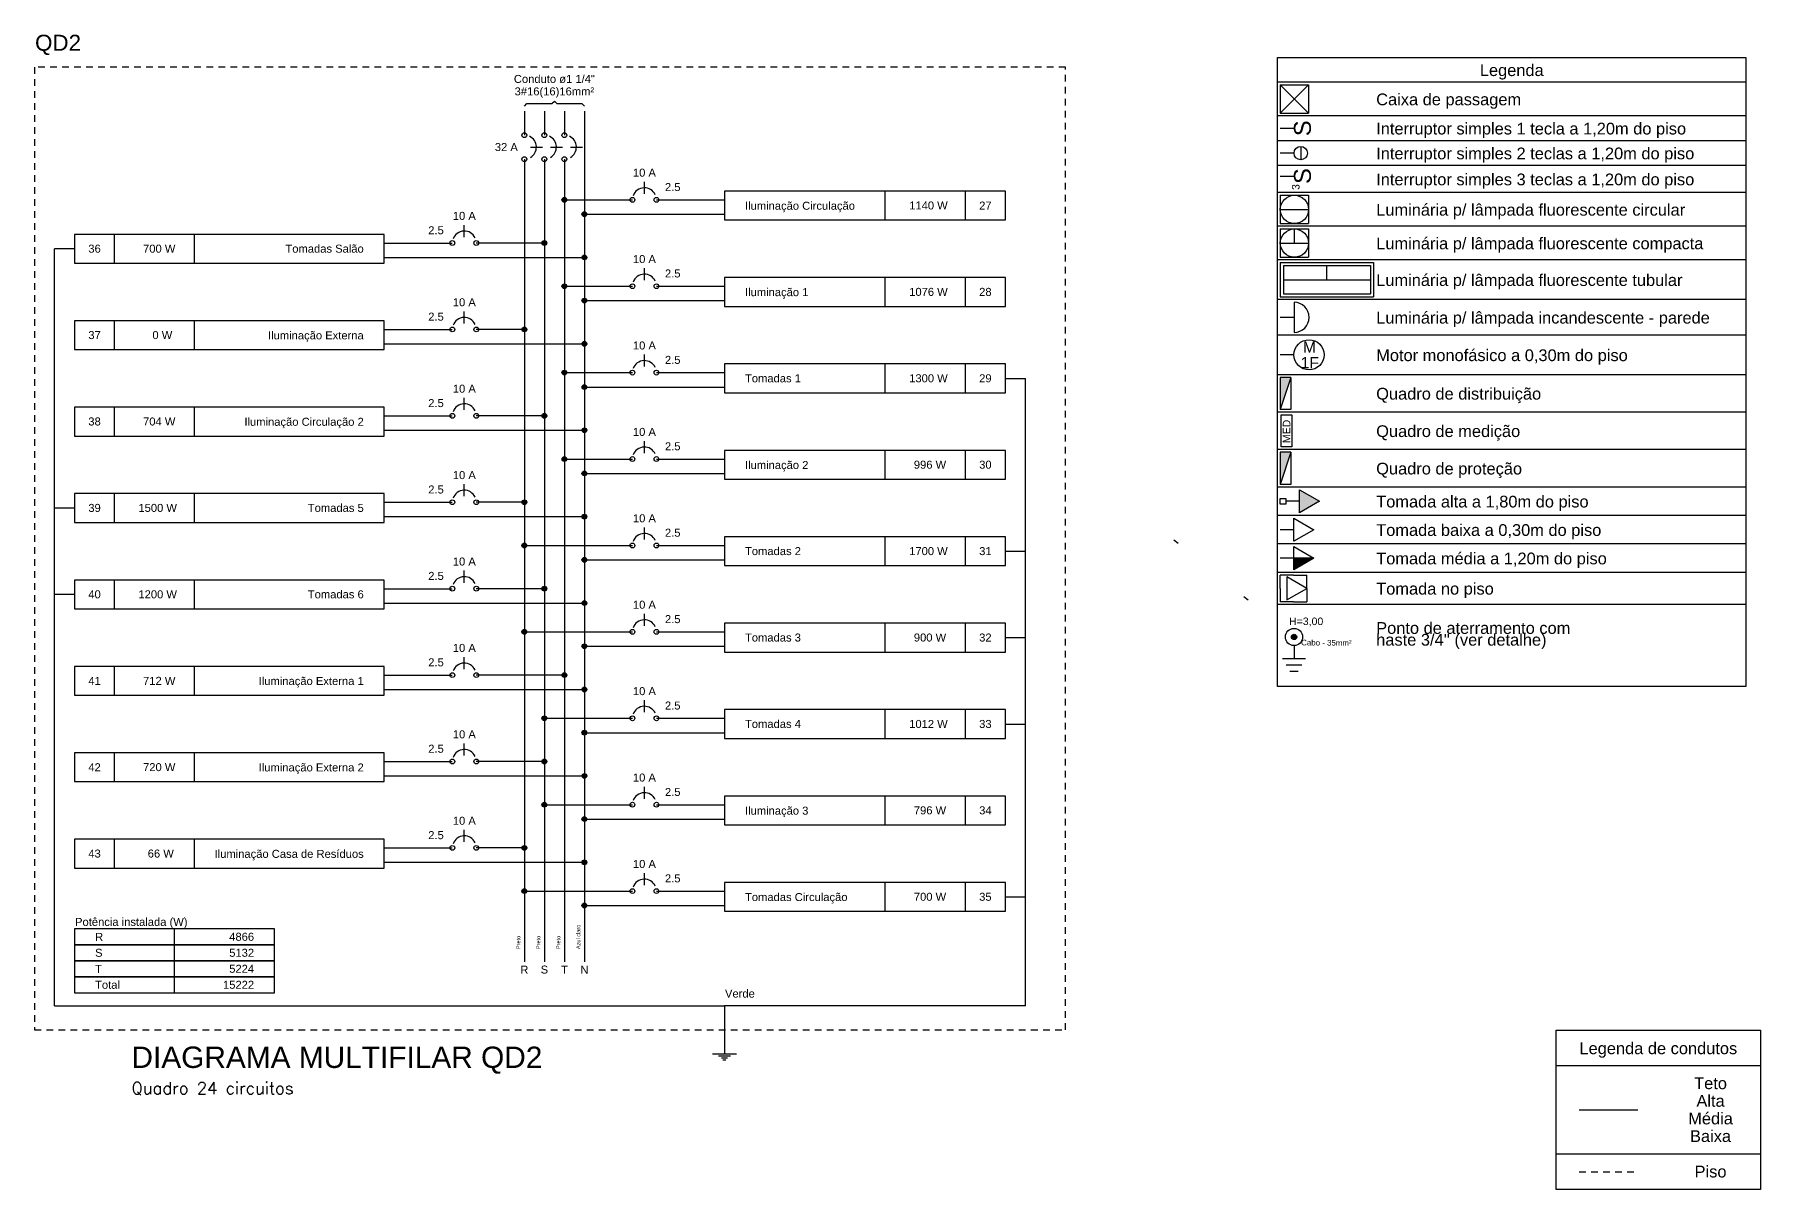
# Model space of a CAD drawing. Header units: millimetres. Extents: x -182 to 147, y -1396 to 58.
# Drawn here: x -21.92 to 10.43, y 22.92 to 44.57 of the extents above; entities that cross this region are included whole.
import ezdxf

# ---------------------------------------------------------------- set-up
doc = ezdxf.new("R2010")
doc.units = ezdxf.units.MM
doc.header["$LTSCALE"] = 10
doc.header["$MEASUREMENT"] = 0
doc.linetypes.add('Dashed2', pattern=[0.375, 0.25, -0.125])
doc.linetypes.add('DOT2', pattern=[3.175, 0, -3.175])
for name, color, linetype in [('ARQ-TEXTO4', 4, 'Continuous'), ('DI-Barramento Fase 1', 6, 'Continuous'), ('DI-Barramento Fase 2', 6, 'Continuous'), ('DI-Barramento Fase 3', 6, 'Continuous'), ('DI-Barramento Neutro', 5, 'Continuous'), ('DI-Disjuntor', 1, 'Continuous'), ('DI-Fios', 3, 'Continuous'), ('DI-Linhas do diagrama', 9, 'Continuous'), ('DI-Pontilhado', 7, 'DOT2'), ('DI-Tabelas', 7, 'Continuous'), ('DI-Textos do diagrama', 7, 'Continuous'), ('DI-Títulos', 3, 'Continuous'), ('EL-Condutos', 4, 'Continuous'), ('P-SIMBOL', 170, 'Continuous')]:
    doc.layers.add(name, color=color, linetype=linetype)
doc.layers.add('PR-Textos condutos', color=7, linetype='Continuous', lineweight=20)
doc.layers.add('PR-Textos pontos', color=3, linetype='Continuous', lineweight=30)
doc.styles.add('Arial', font='arial.ttf')
doc.styles.add('ROMANS', font='romans')

msp = doc.modelspace()

# ---------------------------------------------------------------- hatches: boundary and pattern name
at = {"layer": 'P-SIMBOL', "linetype": 'Continuous'}
for color, points in [(7, [(1.6272, 38.1459), (1.4275, 38.1459), (1.4275, 37.5441)]), (7, [(1.6272, 36.7423), (1.4275, 36.7423), (1.4275, 36.1404)]), (7, [(1.7896, 35.6074), (2.1646, 35.8239), (1.7896, 36.0404)]), (7, [(1.6835, 34.7579), (2.0585, 34.7579), (1.6835, 34.5414)]), (256, [(1.7065, 33.2781), (1.7064, 33.2804), (1.7061, 33.2827), (1.7056, 33.2849), (1.7049, 33.2871), (1.704, 33.2892), (1.703, 33.2913), (1.7017, 33.2932), (1.7004, 33.295), (1.6988, 33.2967), (1.6971, 33.2982), (1.6953, 33.2996), (1.6934, 33.3008), (1.6914, 33.3019), (1.6892, 33.3028), (1.6871, 33.3035), (1.6848, 33.304), (1.6826, 33.3043), (1.6803, 33.3044), (1.678, 33.3043), (1.6757, 33.304), (1.6735, 33.3035), (1.6713, 33.3028), (1.6692, 33.3019), (1.6672, 33.3008), (1.6653, 33.2996), (1.6634, 33.2982), (1.6618, 33.2967), (1.6602, 33.295), (1.6588, 33.2932), (1.6576, 33.2913), (1.6565, 33.2892), (1.6557, 33.2871), (1.655, 33.2849), (1.6545, 33.2827), (1.6542, 33.2804), (1.6541, 33.2781), (1.6803, 33.2781), (1.7065, 33.2781)]), (256, [(1.6541, 33.2781), (1.6542, 33.2759), (1.6545, 33.2736), (1.655, 33.2714), (1.6557, 33.2692), (1.6565, 33.2671), (1.6576, 33.265), (1.6588, 33.2631), (1.6602, 33.2613), (1.6618, 33.2596), (1.6634, 33.2581), (1.6653, 33.2567), (1.6672, 33.2555), (1.6692, 33.2544), (1.6713, 33.2535), (1.6735, 33.2528), (1.6757, 33.2523), (1.678, 33.252), (1.6803, 33.2519), (1.6826, 33.252), (1.6848, 33.2523), (1.6871, 33.2528), (1.6892, 33.2535), (1.6914, 33.2544), (1.6934, 33.2555), (1.6953, 33.2567), (1.6971, 33.2581), (1.6988, 33.2596), (1.7004, 33.2613), (1.7017, 33.2631), (1.703, 33.265), (1.704, 33.2671), (1.7049, 33.2692), (1.7056, 33.2714), (1.7061, 33.2736), (1.7064, 33.2759), (1.7065, 33.2781), (1.6803, 33.2781), (1.6541, 33.2781)])]:
    msp.add_hatch(color=color, dxfattribs=at).paths.add_polyline_path(points)

# ---------------------------------------------------------------- linework, layer by layer
at = {"layer": 'DI-Barramento Fase 1'}
for p, q in [((-12.7398, 43.1376), (-12.7398, 42.6876)), ((-12.7398, 42.2376), (-12.7398, 27.1926))]:
    msp.add_line(p, q, dxfattribs=at)
at = {"layer": 'DI-Barramento Fase 2'}
for p, q in [((-12.3648, 43.1376), (-12.3648, 42.6876)), ((-12.3648, 42.2376), (-12.3648, 27.1926))]:
    msp.add_line(p, q, dxfattribs=at)
at = {"layer": 'DI-Barramento Fase 3'}
for p, q in [((-11.9898, 43.1376), (-11.9898, 42.6876)), ((-11.9898, 42.2376), (-11.9898, 27.1926))]:
    msp.add_line(p, q, dxfattribs=at)
at = {"layer": 'DI-Barramento Neutro'}
msp.add_line((-11.6148, 43.1376), (-11.6148, 27.1926), dxfattribs=at)
at = {"layer": 'DI-Disjuntor'}
for p, q in [((-12.6273, 42.4626), (-12.4023, 42.4626)), ((-12.2523, 42.4626), (-12.0273, 42.4626)), ((-11.8773, 42.4626), (-11.6523, 42.4626)), ((-10.4898, 41.5881), (-10.4898, 41.8131)), ((-13.8648, 40.7781), (-13.8648, 41.0031)), ((-10.4898, 39.9681), (-10.4898, 40.1931)), ((-13.8648, 39.1581), (-13.8648, 39.3831)), ((-10.4898, 38.3481), (-10.4898, 38.5731)), ((-13.8648, 37.5381), (-13.8648, 37.7631)), ((-10.4898, 36.7281), (-10.4898, 36.9531)), ((-13.8648, 35.9181), (-13.8648, 36.1431)), ((-10.4898, 35.1081), (-10.4898, 35.3331)), ((-13.8648, 34.2981), (-13.8648, 34.5231)), ((-10.4898, 33.4881), (-10.4898, 33.7131)), ((-13.8648, 32.6781), (-13.8648, 32.9031)), ((-10.4898, 31.8681), (-10.4898, 32.0931)), ((-13.8648, 31.0581), (-13.8648, 31.2831)), ((-10.4898, 30.2481), (-10.4898, 30.4731)), ((-13.8648, 29.4381), (-13.8648, 29.6631)), ((-10.4898, 28.6281), (-10.4898, 28.8531))]:
    msp.add_line(p, q, dxfattribs=at)
for centre in [(-12.7398, 42.6876), (-12.3648, 42.6876), (-11.9898, 42.6876), (-12.7398, 42.2376), (-12.3648, 42.2376), (-11.9898, 42.2376), (-10.7148, 41.4756), (-10.2648, 41.4756), (-14.0898, 40.6656), (-13.6398, 40.6656), (-10.7148, 39.8556), (-10.2648, 39.8556), (-14.0898, 39.0456), (-13.6398, 39.0456), (-10.7148, 38.2356), (-10.2648, 38.2356), (-14.0898, 37.4256), (-13.6398, 37.4256), (-10.7148, 36.6156), (-10.2648, 36.6156), (-14.0898, 35.8056), (-13.6398, 35.8056), (-10.7148, 34.9956), (-10.2648, 34.9956), (-14.0898, 34.1856), (-13.6398, 34.1856), (-10.7148, 33.3756), (-10.2648, 33.3756), (-14.0898, 32.5656), (-13.6398, 32.5656), (-10.7148, 31.7556), (-10.2648, 31.7556), (-14.0898, 30.9456), (-13.6398, 30.9456), (-10.7148, 30.1356), (-10.2648, 30.1356), (-14.0898, 29.3256), (-13.6398, 29.3256), (-10.7148, 28.5156), (-10.2648, 28.5156)]:
    msp.add_circle(centre, 0.045, dxfattribs=at)
for centre, start, end in [((-12.7398, 42.4626), 300, 65), ((-12.3648, 42.4626), 300, 65), ((-11.9898, 42.4626), 300, 65), ((-10.4898, 41.4756), 25, 160), ((-13.8648, 40.6656), 25, 160), ((-10.4898, 39.8556), 25, 160), ((-13.8648, 39.0456), 25, 160), ((-10.4898, 38.2356), 25, 160), ((-13.8648, 37.4256), 25, 160), ((-10.4898, 36.6156), 25, 160), ((-13.8648, 35.8056), 25, 160), ((-10.4898, 34.9956), 25, 160), ((-13.8648, 34.1856), 25, 160), ((-10.4898, 33.3756), 25, 160), ((-13.8648, 32.5656), 25, 160), ((-10.4898, 31.7556), 25, 160), ((-13.8648, 30.9456), 25, 160), ((-10.4898, 30.1356), 25, 160), ((-13.8648, 29.3256), 25, 160), ((-10.4898, 28.5156), 25, 160)]:
    msp.add_arc(centre, 0.225, start, end, dxfattribs=at)
at = {"layer": 'DI-Fios'}
for p, q in [((-21.1698, 40.5576), (-21.5448, 40.5576)), ((-21.5448, 26.3676), (-21.5448, 40.5576)), ((-3.7248, 38.1276), (-3.3498, 38.1276)), ((-3.3498, 26.3676), (-3.3498, 38.1276)), ((-21.1698, 35.6976), (-21.5448, 35.6976)), ((-3.7248, 34.8876), (-3.3498, 34.8876)), ((-21.1698, 34.0776), (-21.5448, 34.0776)), ((-3.7248, 33.2676), (-3.3498, 33.2676)), ((-3.7248, 31.6476), (-3.3498, 31.6476)), ((-3.7248, 28.4076), (-3.3498, 28.4076)), ((-21.5448, 26.3676), (-8.9898, 26.3676)), ((-8.9898, 26.3676), (-8.9898, 25.4676)), ((-3.3498, 26.3676), (-8.9898, 26.3676)), ((-9.2148, 25.4676), (-8.7648, 25.4676)), ((-9.1023, 25.4301), (-8.8773, 25.4301)), ((-9.046, 25.3926), (-8.9335, 25.3926)), ((-9.0179, 25.3551), (-8.9617, 25.3551))]:
    msp.add_line(p, q, dxfattribs=at)
at = {"layer": 'DI-Linhas do diagrama'}
for p, q in [((-12.7398, 43.2314), (-12.6929, 43.2782)), ((-12.6929, 43.2782), (-12.2242, 43.2782)), ((-12.2242, 43.2782), (-12.1773, 43.3251)), ((-12.1773, 43.3251), (-12.1304, 43.2782)), ((-12.1304, 43.2782), (-11.6617, 43.2782)), ((-11.6617, 43.2782), (-11.6148, 43.2314)), ((-11.9898, 41.4756), (-10.7148, 41.4756)), ((-10.2648, 41.4756), (-8.9898, 41.4756)), ((-3.7248, 41.6376), (-8.9898, 41.6376)), ((-8.9898, 41.6376), (-8.9898, 41.0976)), ((-5.9748, 41.0976), (-5.9748, 41.6376)), ((-4.4748, 41.0976), (-4.4748, 41.6376)), ((-3.7248, 41.0976), (-3.7248, 41.6376)), ((-11.6148, 41.2056), (-8.9898, 41.2056)), ((-8.9898, 41.0976), (-3.7248, 41.0976)), ((-15.3648, 40.8276), (-21.1698, 40.8276)), ((-21.1698, 40.8276), (-21.1698, 40.2876)), ((-20.4198, 40.2876), (-20.4198, 40.8276)), ((-18.9198, 40.2876), (-18.9198, 40.8276)), ((-15.3648, 40.2876), (-15.3648, 40.8276)), ((-15.3648, 40.6656), (-14.0898, 40.6656)), ((-12.3648, 40.6656), (-13.6398, 40.6656)), ((-21.1698, 40.2876), (-15.3648, 40.2876)), ((-15.3648, 40.3956), (-11.6148, 40.3956)), ((-11.9898, 39.8556), (-10.7148, 39.8556)), ((-10.2648, 39.8556), (-8.9898, 39.8556)), ((-3.7248, 40.0176), (-8.9898, 40.0176)), ((-8.9898, 40.0176), (-8.9898, 39.4776)), ((-5.9748, 39.4776), (-5.9748, 40.0176)), ((-4.4748, 39.4776), (-4.4748, 40.0176)), ((-3.7248, 39.4776), (-3.7248, 40.0176)), ((-11.6148, 39.5856), (-8.9898, 39.5856)), ((-8.9898, 39.4776), (-3.7248, 39.4776)), ((-15.3648, 39.2076), (-21.1698, 39.2076)), ((-21.1698, 39.2076), (-21.1698, 38.6676)), ((-20.4198, 38.6676), (-20.4198, 39.2076)), ((-18.9198, 38.6676), (-18.9198, 39.2076)), ((-15.3648, 38.6676), (-15.3648, 39.2076)), ((-15.3648, 39.0456), (-14.0898, 39.0456)), ((-12.7398, 39.0456), (-13.6398, 39.0456)), ((-21.1698, 38.6676), (-15.3648, 38.6676)), ((-15.3648, 38.7756), (-11.6148, 38.7756)), ((-11.9898, 38.2356), (-10.7148, 38.2356)), ((-10.2648, 38.2356), (-8.9898, 38.2356)), ((-3.7248, 38.3976), (-8.9898, 38.3976)), ((-8.9898, 38.3976), (-8.9898, 37.8576)), ((-5.9748, 37.8576), (-5.9748, 38.3976)), ((-4.4748, 37.8576), (-4.4748, 38.3976)), ((-3.7248, 37.8576), (-3.7248, 38.3976)), ((-11.6148, 37.9656), (-8.9898, 37.9656)), ((-8.9898, 37.8576), (-3.7248, 37.8576)), ((-15.3648, 37.5876), (-21.1698, 37.5876)), ((-21.1698, 37.5876), (-21.1698, 37.0476)), ((-20.4198, 37.0476), (-20.4198, 37.5876)), ((-18.9198, 37.0476), (-18.9198, 37.5876)), ((-15.3648, 37.0476), (-15.3648, 37.5876)), ((-15.3648, 37.4256), (-14.0898, 37.4256)), ((-12.3648, 37.4256), (-13.6398, 37.4256)), ((-21.1698, 37.0476), (-15.3648, 37.0476)), ((-15.3648, 37.1556), (-11.6148, 37.1556)), ((-11.9898, 36.6156), (-10.7148, 36.6156)), ((-10.2648, 36.6156), (-8.9898, 36.6156)), ((-3.7248, 36.7776), (-8.9898, 36.7776)), ((-8.9898, 36.7776), (-8.9898, 36.2376)), ((-5.9748, 36.2376), (-5.9748, 36.7776)), ((-4.4748, 36.2376), (-4.4748, 36.7776)), ((-3.7248, 36.2376), (-3.7248, 36.7776)), ((-11.6148, 36.3456), (-8.9898, 36.3456)), ((-8.9898, 36.2376), (-3.7248, 36.2376)), ((-15.3648, 35.9676), (-21.1698, 35.9676)), ((-21.1698, 35.9676), (-21.1698, 35.4276)), ((-20.4198, 35.4276), (-20.4198, 35.9676)), ((-18.9198, 35.4276), (-18.9198, 35.9676)), ((-15.3648, 35.4276), (-15.3648, 35.9676)), ((-15.3648, 35.8056), (-14.0898, 35.8056)), ((-12.7398, 35.8056), (-13.6398, 35.8056)), ((-21.1698, 35.4276), (-15.3648, 35.4276)), ((-15.3648, 35.5356), (-11.6148, 35.5356)), ((-12.7398, 34.9956), (-10.7148, 34.9956)), ((-10.2648, 34.9956), (-8.9898, 34.9956)), ((-3.7248, 35.1576), (-8.9898, 35.1576)), ((-8.9898, 35.1576), (-8.9898, 34.6176)), ((-5.9748, 34.6176), (-5.9748, 35.1576)), ((-4.4748, 34.6176), (-4.4748, 35.1576)), ((-3.7248, 34.6176), (-3.7248, 35.1576)), ((-11.6148, 34.7256), (-8.9898, 34.7256)), ((-8.9898, 34.6176), (-3.7248, 34.6176)), ((-15.3648, 34.3476), (-21.1698, 34.3476)), ((-21.1698, 34.3476), (-21.1698, 33.8076)), ((-20.4198, 33.8076), (-20.4198, 34.3476)), ((-18.9198, 33.8076), (-18.9198, 34.3476)), ((-15.3648, 33.8076), (-15.3648, 34.3476)), ((-15.3648, 34.1856), (-14.0898, 34.1856)), ((-12.3648, 34.1856), (-13.6398, 34.1856)), ((-21.1698, 33.8076), (-15.3648, 33.8076)), ((-15.3648, 33.9156), (-11.6148, 33.9156)), ((-12.7398, 33.3756), (-10.7148, 33.3756)), ((-10.2648, 33.3756), (-8.9898, 33.3756)), ((-3.7248, 33.5376), (-8.9898, 33.5376)), ((-8.9898, 33.5376), (-8.9898, 32.9976)), ((-5.9748, 32.9976), (-5.9748, 33.5376)), ((-4.4748, 32.9976), (-4.4748, 33.5376)), ((-3.7248, 32.9976), (-3.7248, 33.5376)), ((-11.6148, 33.1056), (-8.9898, 33.1056)), ((-8.9898, 32.9976), (-3.7248, 32.9976)), ((-15.3648, 32.7276), (-21.1698, 32.7276)), ((-21.1698, 32.7276), (-21.1698, 32.1876)), ((-20.4198, 32.1876), (-20.4198, 32.7276)), ((-18.9198, 32.1876), (-18.9198, 32.7276)), ((-15.3648, 32.1876), (-15.3648, 32.7276)), ((-15.3648, 32.5656), (-14.0898, 32.5656)), ((-11.9898, 32.5656), (-13.6398, 32.5656)), ((-21.1698, 32.1876), (-15.3648, 32.1876)), ((-15.3648, 32.2956), (-11.6148, 32.2956)), ((-12.3648, 31.7556), (-10.7148, 31.7556)), ((-10.2648, 31.7556), (-8.9898, 31.7556)), ((-3.7248, 31.9176), (-8.9898, 31.9176)), ((-8.9898, 31.9176), (-8.9898, 31.3776)), ((-5.9748, 31.3776), (-5.9748, 31.9176)), ((-4.4748, 31.3776), (-4.4748, 31.9176)), ((-3.7248, 31.3776), (-3.7248, 31.9176)), ((-11.6148, 31.4856), (-8.9898, 31.4856)), ((-8.9898, 31.3776), (-3.7248, 31.3776)), ((-15.3648, 31.1076), (-21.1698, 31.1076)), ((-21.1698, 31.1076), (-21.1698, 30.5676)), ((-20.4198, 30.5676), (-20.4198, 31.1076)), ((-18.9198, 30.5676), (-18.9198, 31.1076)), ((-15.3648, 30.5676), (-15.3648, 31.1076)), ((-15.3648, 30.9456), (-14.0898, 30.9456)), ((-12.3648, 30.9456), (-13.6398, 30.9456)), ((-21.1698, 30.5676), (-15.3648, 30.5676)), ((-15.3648, 30.6756), (-11.6148, 30.6756)), ((-12.3648, 30.1356), (-10.7148, 30.1356)), ((-10.2648, 30.1356), (-8.9898, 30.1356)), ((-3.7248, 30.2976), (-8.9898, 30.2976)), ((-8.9898, 30.2976), (-8.9898, 29.7576)), ((-5.9748, 29.7576), (-5.9748, 30.2976)), ((-4.4748, 29.7576), (-4.4748, 30.2976)), ((-3.7248, 29.7576), (-3.7248, 30.2976)), ((-11.6148, 29.8656), (-8.9898, 29.8656)), ((-15.3648, 29.4876), (-21.1698, 29.4876)), ((-21.1698, 29.4876), (-21.1698, 28.9476)), ((-20.4198, 28.9476), (-20.4198, 29.4876)), ((-18.9198, 28.9476), (-18.9198, 29.4876)), ((-15.3648, 28.9476), (-15.3648, 29.4876)), ((-8.9898, 29.7576), (-3.7248, 29.7576)), ((-15.3648, 29.3256), (-14.0898, 29.3256)), ((-12.7398, 29.3256), (-13.6398, 29.3256)), ((-21.1698, 28.9476), (-15.3648, 28.9476)), ((-15.3648, 29.0556), (-11.6148, 29.0556)), ((-12.7398, 28.5156), (-10.7148, 28.5156)), ((-10.2648, 28.5156), (-8.9898, 28.5156)), ((-3.7248, 28.6776), (-8.9898, 28.6776)), ((-8.9898, 28.6776), (-8.9898, 28.1376)), ((-5.9748, 28.1376), (-5.9748, 28.6776)), ((-4.4748, 28.1376), (-4.4748, 28.6776)), ((-3.7248, 28.1376), (-3.7248, 28.6776)), ((-11.6148, 28.2456), (-8.9898, 28.2456)), ((-8.9898, 28.1376), (-3.7248, 28.1376)), ((-17.4198, 27.8076), (-21.1698, 27.8076)), ((-21.1698, 27.8076), (-21.1698, 27.5076)), ((-21.1698, 27.5076), (-17.4198, 27.5076)), ((-17.4198, 27.5076), (-21.1698, 27.5076)), ((-21.1698, 27.5076), (-21.1698, 27.2076)), ((-19.2948, 27.5076), (-19.2948, 27.8076)), ((-19.2948, 27.2076), (-19.2948, 27.5076)), ((-17.4198, 27.5076), (-17.4198, 27.8076)), ((-17.4198, 27.2076), (-17.4198, 27.5076)), ((-21.1698, 27.2076), (-17.4198, 27.2076)), ((-17.4198, 27.2076), (-21.1698, 27.2076)), ((-21.1698, 27.2076), (-21.1698, 26.9076)), ((-19.2948, 26.9076), (-19.2948, 27.2076)), ((-17.4198, 26.9076), (-17.4198, 27.2076)), ((-21.1698, 26.9076), (-17.4198, 26.9076)), ((-17.4198, 26.9076), (-21.1698, 26.9076)), ((-21.1698, 26.9076), (-21.1698, 26.6076)), ((-19.2948, 26.6076), (-19.2948, 26.9076)), ((-17.4198, 26.6076), (-17.4198, 26.9076)), ((-21.1698, 26.6076), (-17.4198, 26.6076))]:
    msp.add_line(p, q, dxfattribs=at)
at = {"layer": 'DI-Linhas do diagrama', "const_width": 0.045}
for points in [[(-11.9673, 41.4756, 1), (-12.0123, 41.4756, 1)], [(-11.5923, 41.2056, 1), (-11.6373, 41.2056, 1)], [(-12.3423, 40.6656, 1), (-12.3873, 40.6656, 1)], [(-11.5923, 40.3956, 1), (-11.6373, 40.3956, 1)], [(-11.9673, 39.8556, 1), (-12.0123, 39.8556, 1)], [(-11.5923, 39.5856, 1), (-11.6373, 39.5856, 1)], [(-12.7173, 39.0456, 1), (-12.7623, 39.0456, 1)], [(-11.5923, 38.7756, 1), (-11.6373, 38.7756, 1)], [(-11.9673, 38.2356, 1), (-12.0123, 38.2356, 1)], [(-11.5923, 37.9656, 1), (-11.6373, 37.9656, 1)], [(-12.3423, 37.4256, 1), (-12.3873, 37.4256, 1)], [(-11.5923, 37.1556, 1), (-11.6373, 37.1556, 1)], [(-11.9673, 36.6156, 1), (-12.0123, 36.6156, 1)], [(-11.5923, 36.3456, 1), (-11.6373, 36.3456, 1)], [(-12.7173, 35.8056, 1), (-12.7623, 35.8056, 1)], [(-11.5923, 35.5356, 1), (-11.6373, 35.5356, 1)], [(-12.7173, 34.9956, 1), (-12.7623, 34.9956, 1)], [(-11.5923, 34.7256, 1), (-11.6373, 34.7256, 1)], [(-12.3423, 34.1856, 1), (-12.3873, 34.1856, 1)], [(-11.5923, 33.9156, 1), (-11.6373, 33.9156, 1)], [(-12.7173, 33.3756, 1), (-12.7623, 33.3756, 1)], [(-11.5923, 33.1056, 1), (-11.6373, 33.1056, 1)], [(-11.9673, 32.5656, 1), (-12.0123, 32.5656, 1)], [(-11.5923, 32.2956, 1), (-11.6373, 32.2956, 1)], [(-12.3423, 31.7556, 1), (-12.3873, 31.7556, 1)], [(-11.5923, 31.4856, 1), (-11.6373, 31.4856, 1)], [(-12.3423, 30.9456, 1), (-12.3873, 30.9456, 1)], [(-11.5923, 30.6756, 1), (-11.6373, 30.6756, 1)], [(-12.3423, 30.1356, 1), (-12.3873, 30.1356, 1)], [(-11.5923, 29.8656, 1), (-11.6373, 29.8656, 1)], [(-12.7173, 29.3256, 1), (-12.7623, 29.3256, 1)], [(-11.5923, 29.0556, 1), (-11.6373, 29.0556, 1)], [(-12.7173, 28.5156, 1), (-12.7623, 28.5156, 1)], [(-11.5923, 28.2456, 1), (-11.6373, 28.2456, 1)]]:
    msp.add_lwpolyline(points, format="xyb", close=True, dxfattribs=at)
at = {"layer": 'DI-Linhas do diagrama'}
for centre in [(-11.9898, 41.4756), (-11.9898, 41.4756), (-11.6148, 41.2056), (-11.6148, 41.2056), (-12.3648, 40.6656), (-12.3648, 40.6656), (-11.6148, 40.3956), (-11.6148, 40.3956), (-11.9898, 39.8556), (-11.9898, 39.8556), (-11.6148, 39.5856), (-11.6148, 39.5856), (-12.7398, 39.0456), (-12.7398, 39.0456), (-11.6148, 38.7756), (-11.6148, 38.7756), (-11.9898, 38.2356), (-11.9898, 38.2356), (-11.6148, 37.9656), (-11.6148, 37.9656), (-12.3648, 37.4256), (-12.3648, 37.4256), (-11.6148, 37.1556), (-11.6148, 37.1556), (-11.9898, 36.6156), (-11.9898, 36.6156), (-11.6148, 36.3456), (-11.6148, 36.3456), (-12.7398, 35.8056), (-12.7398, 35.8056), (-11.6148, 35.5356), (-11.6148, 35.5356), (-12.7398, 34.9956), (-12.7398, 34.9956), (-11.6148, 34.7256), (-11.6148, 34.7256), (-12.3648, 34.1856), (-12.3648, 34.1856), (-11.6148, 33.9156), (-11.6148, 33.9156), (-12.7398, 33.3756), (-12.7398, 33.3756), (-11.6148, 33.1056), (-11.6148, 33.1056), (-11.9898, 32.5656), (-11.9898, 32.5656), (-11.6148, 32.2956), (-11.6148, 32.2956), (-12.3648, 31.7556), (-12.3648, 31.7556), (-11.6148, 31.4856), (-11.6148, 31.4856), (-12.3648, 30.9456), (-12.3648, 30.9456), (-11.6148, 30.6756), (-11.6148, 30.6756), (-12.3648, 30.1356), (-12.3648, 30.1356), (-11.6148, 29.8656), (-11.6148, 29.8656), (-12.7398, 29.3256), (-12.7398, 29.3256), (-11.6148, 29.0556), (-11.6148, 29.0556), (-12.7398, 28.5156), (-12.7398, 28.5156), (-11.6148, 28.2456), (-11.6148, 28.2456)]:
    msp.add_circle(centre, 0.045, dxfattribs=at)
at = {"layer": 'DI-Pontilhado', "linetype": 'Dashed2', "ltscale": 0.05}
for p, q in [((-2.5998, 43.9626), (-21.9198, 43.9626)), ((-21.9198, 43.9626), (-21.9198, 25.9176)), ((-2.5998, 25.9176), (-2.5998, 43.9626)), ((-21.9198, 25.9176), (-2.5998, 25.9176))]:
    msp.add_line(p, q, dxfattribs=at)
at = {"layer": 'DI-Tabelas'}
for p, q in [((1.3775, 43.6792), (1.3775, 44.1444)), ((1.3775, 44.1444), (10.1535, 44.1444)), ((10.1535, 44.1444), (10.1535, 43.6792)), ((10.1535, 43.6792), (1.3775, 43.6792)), ((1.3775, 43.0492), (1.3775, 43.6792)), ((10.1535, 43.6792), (10.1535, 43.0492)), ((3.1746, 43.0492), (1.3775, 43.0492)), ((1.3775, 42.584), (1.3775, 43.0492)), ((10.1535, 43.0492), (3.1746, 43.0492)), ((10.1535, 43.0492), (10.1535, 42.584)), ((3.1746, 42.584), (1.3775, 42.584)), ((1.3775, 42.1188), (1.3775, 42.584)), ((10.1535, 42.584), (3.1746, 42.584)), ((10.1535, 42.584), (10.1535, 42.1188)), ((3.1746, 42.1188), (1.3775, 42.1188)), ((1.3775, 41.6096), (1.3775, 42.1188)), ((10.1535, 42.1188), (3.1746, 42.1188)), ((10.1535, 42.1188), (10.1535, 41.6096)), ((3.1746, 41.6096), (1.3775, 41.6096)), ((1.3775, 40.9796), (1.3775, 41.6096)), ((10.1535, 41.6096), (3.1746, 41.6096)), ((10.1535, 41.6096), (10.1535, 40.9796)), ((3.1746, 40.9796), (1.3775, 40.9796)), ((1.3775, 40.3496), (1.3775, 40.9796)), ((10.1535, 40.9796), (3.1746, 40.9796)), ((10.1535, 40.9796), (10.1535, 40.3496)), ((3.1746, 40.3496), (1.3775, 40.3496)), ((1.3775, 39.6046), (1.3775, 40.3496)), ((10.1535, 40.3496), (3.1746, 40.3496)), ((10.1535, 40.3496), (10.1535, 39.6046)), ((3.1746, 39.6046), (1.3775, 39.6046)), ((1.3775, 38.9396), (1.3775, 39.6046)), ((10.1535, 39.6046), (3.1746, 39.6046)), ((10.1535, 39.6046), (10.1535, 38.9396)), ((3.1746, 38.9396), (1.3775, 38.9396)), ((1.3775, 38.1959), (1.3775, 38.9396)), ((10.1535, 38.9396), (3.1746, 38.9396)), ((10.1535, 38.9396), (10.1535, 38.1959)), ((3.1746, 38.1959), (1.3775, 38.1959)), ((1.3775, 37.4941), (1.3775, 38.1959)), ((10.1535, 38.1959), (3.1746, 38.1959)), ((10.1535, 38.1959), (10.1535, 37.4941)), ((3.1746, 37.4941), (1.3775, 37.4941)), ((1.3775, 36.7923), (1.3775, 37.4941)), ((10.1535, 37.4941), (3.1746, 37.4941)), ((10.1535, 37.4941), (10.1535, 36.7923)), ((3.1746, 36.7923), (1.3775, 36.7923)), ((1.3775, 36.0904), (1.3775, 36.7923)), ((10.1535, 36.7923), (3.1746, 36.7923)), ((10.1535, 36.7923), (10.1535, 36.0904)), ((3.1746, 36.0904), (1.3775, 36.0904)), ((1.3775, 35.5574), (1.3775, 36.0904)), ((10.1535, 36.0904), (3.1746, 36.0904)), ((10.1535, 36.0904), (10.1535, 35.5574)), ((3.1746, 35.5574), (1.3775, 35.5574)), ((1.3775, 35.0244), (1.3775, 35.5574)), ((10.1535, 35.5574), (3.1746, 35.5574)), ((10.1535, 35.5574), (10.1535, 35.0244)), ((3.1746, 35.0244), (1.3775, 35.0244)), ((1.3775, 34.4914), (1.3775, 35.0244)), ((10.1535, 35.0244), (3.1746, 35.0244)), ((10.1535, 35.0244), (10.1535, 34.4914)), ((3.1746, 34.4914), (1.3775, 34.4914)), ((1.3775, 32.3539), (1.3775, 34.4914)), ((10.1535, 34.4914), (3.1746, 34.4914)), ((10.1535, 34.4914), (10.1535, 32.3539)), ((3.1746, 33.8914), (1.3775, 33.8914)), ((10.1535, 33.8914), (3.1746, 33.8914)), ((10.1535, 32.3539), (1.3775, 32.3539)), ((6.5978, 25.2423), (6.5978, 25.9075)), ((6.5978, 25.9075), (10.4264, 25.9075)), ((10.4264, 25.9075), (10.4264, 25.2423)), ((10.4264, 25.2423), (6.5978, 25.2423)), ((6.5978, 23.5871), (6.5978, 25.2423)), ((10.4264, 25.2423), (10.4264, 23.5871)), ((8.5548, 23.5871), (6.5978, 23.5871)), ((6.5978, 22.9219), (6.5978, 23.5871)), ((10.4264, 23.5871), (8.5548, 23.5871)), ((10.4264, 23.5871), (10.4264, 22.9219)), ((8.5548, 22.9219), (6.5978, 22.9219)), ((10.4264, 22.9219), (8.5548, 22.9219))]:
    msp.add_line(p, q, dxfattribs=at)
at = {"layer": 'EL-Condutos', "linetype": 'DOT2', "ltscale": 0.05}
msp.add_line((-0.5651, 35.1002), (1.6803, 33.2781), dxfattribs=at)
at = {"layer": 'EL-Condutos', "linetype": 'Continuous'}
msp.add_line((7.0263, 24.4147), (8.1263, 24.4147), dxfattribs=at)
at = {"layer": 'EL-Condutos', "linetype": 'Dashed2', "ltscale": 0.05}
msp.add_line((7.0263, 23.2545), (8.1263, 23.2545), dxfattribs=at)
at = {"layer": 'P-SIMBOL', "color": 7}
for p, q in [((1.4275, 43.6292), (1.9575, 43.6292)), ((1.4275, 43.6292), (1.4275, 43.0992)), ((1.4275, 43.6292), (1.9575, 43.0992)), ((1.9575, 43.6292), (1.4275, 43.0992)), ((1.9575, 43.6292), (1.9575, 43.0992)), ((1.4275, 43.0992), (1.9575, 43.0992)), ((1.6844, 42.8104), (1.4275, 42.8104)), ((1.8095, 42.4764), (1.8095, 42.2264)), ((1.6845, 42.3514), (1.4275, 42.3514)), ((1.6844, 41.9148), (1.4275, 41.9148)), ((1.4275, 41.5596), (1.9575, 41.5596)), ((1.4275, 41.5596), (1.4275, 41.0296)), ((1.9575, 41.5596), (1.9575, 41.0296)), ((1.4275, 41.2946), (1.9575, 41.2946)), ((1.4275, 41.0296), (1.9575, 41.0296)), ((1.4275, 40.9296), (1.9575, 40.9296)), ((1.4275, 40.9296), (1.4275, 40.3996)), ((1.6925, 40.6646), (1.6925, 40.9296)), ((1.9575, 40.9296), (1.9575, 40.3996)), ((1.4275, 40.6646), (1.9575, 40.6646)), ((1.4275, 40.3996), (1.9575, 40.3996)), ((1.4275, 40.2996), (3.1746, 40.2996)), ((1.4275, 40.2996), (1.4275, 39.6546)), ((1.485, 40.2421), (3.1171, 40.2421)), ((1.485, 40.2421), (1.485, 39.7121)), ((2.3011, 39.9771), (2.3011, 40.2421)), ((3.1171, 40.2421), (3.1171, 39.7121)), ((3.1746, 40.2996), (3.1746, 39.6546)), ((1.485, 39.9771), (3.1171, 39.9771)), ((1.4275, 39.6546), (3.1746, 39.6546)), ((1.485, 39.7121), (3.1171, 39.7121)), ((1.6845, 39.5546), (1.6845, 38.9896)), ((1.6845, 39.2721), (1.4275, 39.2721)), ((1.6845, 38.5697), (1.4275, 38.5697)), ((1.6272, 38.1459), (1.4275, 38.1459)), ((1.4275, 38.1459), (1.4275, 37.5441)), ((1.6272, 38.1459), (1.4275, 37.5441)), ((1.6272, 38.1459), (1.6272, 37.5441)), ((1.6272, 37.5441), (1.4275, 37.5441)), ((1.6272, 36.7423), (1.4275, 36.7423)), ((1.4275, 36.7423), (1.4275, 36.1404)), ((1.6272, 36.7423), (1.4275, 36.1404)), ((1.6272, 36.7423), (1.6272, 36.1404)), ((1.6272, 36.1404), (1.4275, 36.1404)), ((1.7896, 35.6074), (1.7896, 36.0404)), ((1.7896, 36.0404), (2.1646, 35.8239)), ((1.4275, 35.7709), (1.4275, 35.877)), ((1.4275, 35.877), (1.5336, 35.877)), ((1.5336, 35.7709), (1.4275, 35.7709)), ((1.5336, 35.877), (1.5336, 35.7709)), ((1.7896, 35.8239), (1.5336, 35.8239)), ((2.1646, 35.8239), (1.7896, 35.6074)), ((1.6835, 35.2909), (1.4275, 35.2909)), ((1.6835, 35.5074), (2.0585, 35.2909)), ((1.6835, 35.0744), (1.6835, 35.5074)), ((2.0585, 35.2909), (1.6835, 35.0744)), ((1.6835, 34.9744), (2.0585, 34.7579)), ((1.6835, 34.5414), (1.6835, 34.9744)), ((1.6835, 34.7579), (1.4275, 34.7579)), ((2.0585, 34.7579), (1.6835, 34.7579)), ((2.0585, 34.7579), (1.6835, 34.5414)), ((1.4275, 34.1914), (1.4275, 34.4414)), ((1.6775, 34.4414), (1.4275, 34.4414)), ((1.9275, 34.1914), (1.5525, 34.4079)), ((1.5525, 34.4079), (1.5525, 33.9749)), ((1.6775, 34.4414), (1.9275, 34.4414)), ((1.9275, 34.1914), (1.9275, 34.4414)), ((1.4275, 34.1914), (1.4275, 33.9414)), ((1.5525, 33.9749), (1.9275, 34.1914)), ((1.9275, 34.1914), (1.9275, 33.9414)), ((1.6775, 33.9414), (1.4275, 33.9414)), ((1.6775, 33.9414), (1.9275, 33.9414))]:
    msp.add_line(p, q, dxfattribs=at)
at = {"layer": 'P-SIMBOL'}
for p, q in [((1.635, 33.2802), (1.735, 33.2802)), ((1.635, 33.2802), (1.735, 33.2802)), ((1.685, 33.1193), (1.685, 32.8793)), ((1.468, 32.8793), (1.902, 32.8793)), ((1.539, 32.7593), (1.831, 32.7593)), ((1.6091, 32.6393), (1.7605, 32.6393))]:
    msp.add_line(p, q, dxfattribs=at)
at = {"layer": 'P-SIMBOL', "color": 7}
msp.add_lwpolyline([(1.4449, 37.4441), (1.6449, 37.4441), (1.6449, 36.8423), (1.4449, 36.8423), (1.4449, 37.4441)], dxfattribs=at)
at = {"layer": 'P-SIMBOL', "const_width": 0.0502}
msp.add_lwpolyline([(1.7101, 33.2802, 1), (1.6599, 33.2802, 1)], format="xyb", close=True, dxfattribs=at)
at = {"layer": 'P-SIMBOL'}
msp.add_lwpolyline([(1.6541, 33.2781), (1.7065, 33.2781), (1.7065, 33.2781), (1.6541, 33.2781)], dxfattribs=at)
at = {"layer": 'P-SIMBOL', "color": 7}
for centre, radius in [((1.8095, 42.3514), 0.125), ((1.6925, 41.2946), 0.265), ((1.6925, 40.6646), 0.265), ((1.9665, 38.5697), 0.2825)]:
    msp.add_circle(centre, radius, dxfattribs=at)
at = {"layer": 'P-SIMBOL'}
for radius in [0.161, 0.0502, 0.0502, 0.0502]:
    msp.add_circle((1.685, 33.2802), radius, dxfattribs=at)
at = {"layer": 'P-SIMBOL', "color": 7}
msp.add_arc((1.6845, 39.2721), 0.2825, 270, 90, dxfattribs=at)

# ---------------------------------------------------------------- texts
at = {"layer": 'ARQ-TEXTO4', "insert": (-20.1025, 25.6009), "char_height": 0.225, "attachment_point": 1, "style": 'ROMANS'}
msp.add_mtext('{\\fArial|b0|i0|c0|p34;\\H1.778x;\\C4;DIAGRAMA MULTIFILAR QD2\\P\\Fromans|c0;\\H0.56242x;\\C2;Quadro 24 circuitos}', dxfattribs=at)
at = {"layer": 'DI-Barramento Fase 1', "insert": (-12.8148, 27.4276), "char_height": 0.075, "width": 0.45, "attachment_point": 7, "rotation": 90.00021, "line_spacing_factor": 0.6, "style": 'Arial'}
msp.add_mtext('Preto', dxfattribs=at)
at = {"layer": 'DI-Barramento Fase 1', "insert": (-12.7398, 26.9676), "char_height": 0.15, "width": 0.18, "attachment_point": 8, "line_spacing_factor": 0.6, "style": 'Arial'}
msp.add_mtext('R', dxfattribs=at)
at = {"layer": 'DI-Barramento Fase 2', "insert": (-12.4398, 27.4276), "char_height": 0.075, "width": 0.45, "attachment_point": 7, "rotation": 90.00021, "line_spacing_factor": 0.6, "style": 'Arial'}
msp.add_mtext('Preto', dxfattribs=at)
at = {"layer": 'DI-Barramento Fase 2', "insert": (-12.3648, 26.9676), "char_height": 0.15, "width": 0.18, "attachment_point": 8, "line_spacing_factor": 0.6, "style": 'Arial'}
msp.add_mtext('S', dxfattribs=at)
at = {"layer": 'DI-Barramento Fase 3', "insert": (-12.0648, 27.4276), "char_height": 0.075, "width": 0.45, "attachment_point": 7, "rotation": 90.00021, "line_spacing_factor": 0.6, "style": 'Arial'}
msp.add_mtext('Preto', dxfattribs=at)
at = {"layer": 'DI-Barramento Fase 3', "insert": (-11.9898, 26.9676), "char_height": 0.15, "width": 0.18, "attachment_point": 8, "line_spacing_factor": 0.6, "style": 'Arial'}
msp.add_mtext('T', dxfattribs=at)
at = {"layer": 'DI-Barramento Neutro', "insert": (-11.6898, 27.4276), "char_height": 0.075, "width": 0.9, "attachment_point": 7, "rotation": 90.00021, "line_spacing_factor": 0.6, "style": 'Arial'}
msp.add_mtext('Azul claro', dxfattribs=at)
at = {"layer": 'DI-Barramento Neutro', "insert": (-11.6148, 26.9676), "char_height": 0.15, "width": 0.18, "attachment_point": 8, "line_spacing_factor": 0.6, "style": 'Arial'}
msp.add_mtext('N', dxfattribs=at)
at = {"layer": 'DI-Fios', "insert": (-8.9798, 26.5176), "char_height": 0.15, "width": 0.9, "attachment_point": 7, "line_spacing_factor": 0.6, "style": 'Arial'}
msp.add_mtext('Verde', dxfattribs=at)
at = {"layer": 'DI-Tabelas', "char_height": 0.22, "line_spacing_factor": 0.6, "style": 'Arial'}
for s, insert, width, attachment_point in [('Legenda', (5.7655, 43.7292), 1.848, 8), ('Caixa de passagem', (3.2246, 43.1816), 4.488, 7), ('Interruptor simples 1 tecla a 1,20m do piso', (3.2246, 42.634), 11.352, 7), ('Interruptor simples 2 teclas a 1,20m do piso', (3.2246, 42.1688), 11.616, 7), ('Interruptor simples 3 teclas a 1,20m do piso', (3.2246, 41.6816), 11.616, 7), ('Luminária p/ lâmpada fluorescente circular', (3.2246, 41.112), 11.088, 7), ('Luminária p/ lâmpada fluorescente compacta', (3.2246, 40.482), 11.088, 7), ('Luminária p/ lâmpada fluorescente tubular', (3.2246, 39.7945), 10.824, 7), ('Luminária p/ lâmpada incandescente - parede', (3.2246, 39.0895), 11.352, 7), ('Motor monofásico a 0,30m do piso', (3.2246, 38.3852), 8.448, 7), ('Quadro de distribuição', (3.2246, 37.6624), 5.808, 7), ('Quadro de medição', (3.2246, 36.9606), 4.488, 7), ('Quadro de proteção', (3.2246, 36.2587), 4.752, 7), ('Tomada alta a 1,80m do piso', (3.2246, 35.6413), 7.128, 7), ('Tomada baixa a 0,30m do piso', (3.2246, 35.1083), 7.392, 7), ('Tomada média a 1,20m do piso', (3.2246, 34.5753), 7.392, 7), ('Tomada no piso', (3.2246, 34.0088), 3.696, 7), ("\\A1;Ponto de aterramento com haste 3/4'' (ver detalhe)", (3.2246, 33.0518), 3.696, 7), ('Legenda de condutos', (8.5121, 25.3923), 5.016, 8), ('Teto', (9.4906, 24.7997), 1.056, 8), ('Alta', (9.4906, 24.4697), 1.056, 8), ('Média', (9.4906, 24.1397), 1.32, 8), ('Baixa', (9.4906, 23.8097), 1.32, 8), ('Piso', (9.4906, 23.1445), 1.056, 8)]:
    msp.add_mtext(s, dxfattribs=dict(at, insert=insert, width=width, attachment_point=attachment_point))
at = {"layer": 'DI-Textos do diagrama', "char_height": 0.15, "line_spacing_factor": 0.6, "style": 'Arial'}
for s, insert, width, attachment_point in [('Conduto ø1 1/4"', (-12.1773, 43.6626), 2.7, 8), ('3#16(16)16mm²', (-12.1773, 43.3881), 2.34, 8), ('32 A', (-12.8623, 42.3876), 0.72, 9), ('10 A', (-10.4898, 41.9076), 0.72, 8), ('2.5', (-10.1048, 41.6376), 0.54, 7), ('Iluminação Circulação', (-8.6048, 41.2431), 3.78, 7), ('  1140 W', (-5.2248, 41.2926), 1.44, 8), ('27', (-4.0998, 41.2926), 0.36, 8), ('10 A', (-13.8648, 41.0976), 0.72, 8), ('2.5', (-14.2498, 40.8276), 0.54, 9), ('36', (-20.7948, 40.4826), 0.36, 8), ('   700 W', (-19.6698, 40.4826), 1.44, 8), ('Tomadas Salão', (-15.7498, 40.4826), 2.34, 9), ('10 A', (-10.4898, 40.2876), 0.72, 8), ('2.5', (-10.1048, 40.0176), 0.54, 7), ('Iluminação 1', (-8.6048, 39.6231), 2.16, 7), ('  1076 W', (-5.2248, 39.6726), 1.44, 8), ('28', (-4.0998, 39.6726), 0.36, 8), ('10 A', (-13.8648, 39.4776), 0.72, 8), ('2.5', (-14.2498, 39.2076), 0.54, 9), ('37', (-20.7948, 38.8626), 0.36, 8), ('     0 W', (-19.6698, 38.8626), 1.44, 8), ('Iluminação Externa', (-15.7498, 38.8131), 3.24, 9), ('10 A', (-10.4898, 38.6676), 0.72, 8), ('2.5', (-10.1048, 38.3976), 0.54, 7), ('Tomadas 1', (-8.6048, 38.0526), 1.62, 7), ('  1300 W', (-5.2248, 38.0526), 1.44, 8), ('29', (-4.0998, 38.0526), 0.36, 8), ('10 A', (-13.8648, 37.8576), 0.72, 8), ('2.5', (-14.2498, 37.5876), 0.54, 9), ('38', (-20.7948, 37.2426), 0.36, 8), ('   704 W', (-19.6698, 37.2426), 1.44, 8), ('Iluminação Circulação 2', (-15.7498, 37.1931), 4.14, 9), ('10 A', (-10.4898, 37.0476), 0.72, 8), ('2.5', (-10.1048, 36.7776), 0.54, 7), ('Iluminação 2', (-8.6048, 36.3831), 2.16, 7), ('   996 W', (-5.2248, 36.4326), 1.44, 8), ('30', (-4.0998, 36.4326), 0.36, 8), ('10 A', (-13.8648, 36.2376), 0.72, 8), ('2.5', (-14.2498, 35.9676), 0.54, 9), ('39', (-20.7948, 35.6226), 0.36, 8), ('  1500 W', (-19.6698, 35.6226), 1.44, 8), ('Tomadas 5', (-15.7498, 35.6226), 1.62, 9), ('10 A', (-10.4898, 35.4276), 0.72, 8), ('2.5', (-10.1048, 35.1576), 0.54, 7), ('Tomadas 2', (-8.6048, 34.8126), 1.62, 7), ('  1700 W', (-5.2248, 34.8126), 1.44, 8), ('31', (-4.0998, 34.8126), 0.36, 8), ('10 A', (-13.8648, 34.6176), 0.72, 8), ('2.5', (-14.2498, 34.3476), 0.54, 9), ('40', (-20.7948, 34.0026), 0.36, 8), ('  1200 W', (-19.6698, 34.0026), 1.44, 8), ('Tomadas 6', (-15.7498, 34.0026), 1.62, 9), ('10 A', (-10.4898, 33.8076), 0.72, 8), ('2.5', (-10.1048, 33.5376), 0.54, 7), ('Tomadas 3', (-8.6048, 33.1926), 1.62, 7), ('   900 W', (-5.2248, 33.1926), 1.44, 8), ('32', (-4.0998, 33.1926), 0.36, 8), ('10 A', (-13.8648, 32.9976), 0.72, 8), ('2.5', (-14.2498, 32.7276), 0.54, 9), ('41', (-20.7948, 32.3826), 0.36, 8), ('   712 W', (-19.6698, 32.3826), 1.44, 8), ('Iluminação Externa 1', (-15.7498, 32.3331), 3.6, 9), ('10 A', (-10.4898, 32.1876), 0.72, 8), ('2.5', (-10.1048, 31.9176), 0.54, 7), ('Tomadas 4', (-8.6048, 31.5726), 1.62, 7), ('  1012 W', (-5.2248, 31.5726), 1.44, 8), ('33', (-4.0998, 31.5726), 0.36, 8), ('10 A', (-13.8648, 31.3776), 0.72, 8), ('2.5', (-14.2498, 31.1076), 0.54, 9), ('42', (-20.7948, 30.7626), 0.36, 8), ('   720 W', (-19.6698, 30.7626), 1.44, 8), ('Iluminação Externa 2', (-15.7498, 30.7131), 3.6, 9), ('10 A', (-10.4898, 30.5676), 0.72, 8), ('2.5', (-10.1048, 30.2976), 0.54, 7), ('Iluminação 3', (-8.6048, 29.9031), 2.16, 7), ('   796 W', (-5.2248, 29.9526), 1.44, 8), ('34', (-4.0998, 29.9526), 0.36, 8), ('10 A', (-13.8648, 29.7576), 0.72, 8), ('2.5', (-14.2498, 29.4876), 0.54, 9), ('43', (-20.7948, 29.1426), 0.36, 8), ('    66 W', (-19.6698, 29.1426), 1.44, 8), ('Iluminação Casa de Resíduos', (-15.7498, 29.0931), 4.86, 9), ('10 A', (-10.4898, 28.9476), 0.72, 8), ('2.5', (-10.1048, 28.6776), 0.54, 7), ('Tomadas Circulação', (-8.6048, 28.2831), 3.24, 7), ('   700 W', (-5.2248, 28.3326), 1.44, 8), ('35', (-4.0998, 28.3326), 0.36, 8), ('Potência instalada (W)', (-21.1598, 27.8181), 3.96, 7), ('R', (-20.7848, 27.5826), 0.18, 7), ('  4866', (-17.8048, 27.5826), 1.08, 9), ('S', (-20.7848, 27.2826), 0.18, 7), ('  5132', (-17.8048, 27.2826), 1.08, 9), ('T', (-20.7848, 26.9826), 0.18, 7), ('  5224', (-17.8048, 26.9826), 1.08, 9), ('Total', (-20.7848, 26.6826), 0.9, 7), (' 15222', (-17.8048, 26.6826), 1.08, 9)]:
    msp.add_mtext(s, dxfattribs=dict(at, insert=insert, width=width, attachment_point=attachment_point))
at = {"layer": 'DI-Títulos', "insert": (-21.9098, 44.1876), "char_height": 0.3, "width": 1.08, "attachment_point": 7, "line_spacing_factor": 0.6, "style": 'Arial'}
msp.add_mtext('QD2', dxfattribs=at)
at = {"layer": 'P-SIMBOL', "color": 7, "rotation": 90.00021, "line_spacing_factor": 0.6, "style": 'Arial'}
for s, insert, char_height, width, attachment_point in [('S', (2.005, 42.9644), 0.3177, 0.38124, 9), ('3', (1.7893, 41.7698), 0.1412, 0.16944, 9), ('S', (2.005, 42.0688), 0.3177, 0.38124, 9), ('MED', (1.6153, 37.1342), 0.1412, 0.50832, 8)]:
    msp.add_mtext(s, dxfattribs=dict(at, insert=insert, char_height=char_height, width=width, attachment_point=attachment_point))
at = {"layer": 'P-SIMBOL', "color": 7, "char_height": 0.2118, "attachment_point": 7, "line_spacing_factor": 0.6, "style": 'Arial'}
for s, insert, width in [('M', (1.8511, 38.6079), 0.25416), ('1F', (1.808, 38.3158), 0.50832)]:
    msp.add_mtext(s, dxfattribs=dict(at, insert=insert, width=width))
at = {"layer": 'PR-Textos condutos', "insert": (2.2912, 33.1178), "char_height": 0.1059, "width": 1.52496, "attachment_point": 8, "rotation": 359.66195, "line_spacing_factor": 0.798, "style": 'Arial'}
msp.add_mtext('Cabo - 35mm²', dxfattribs=at)
at = {"layer": 'PR-Textos pontos', "insert": (1.912, 33.4769), "char_height": 0.1412, "width": 1.01664, "attachment_point": 8, "line_spacing_factor": 0.798, "style": 'Arial'}
msp.add_mtext('H=3,00', dxfattribs=at)

doc.saveas('drawing.dxf')
